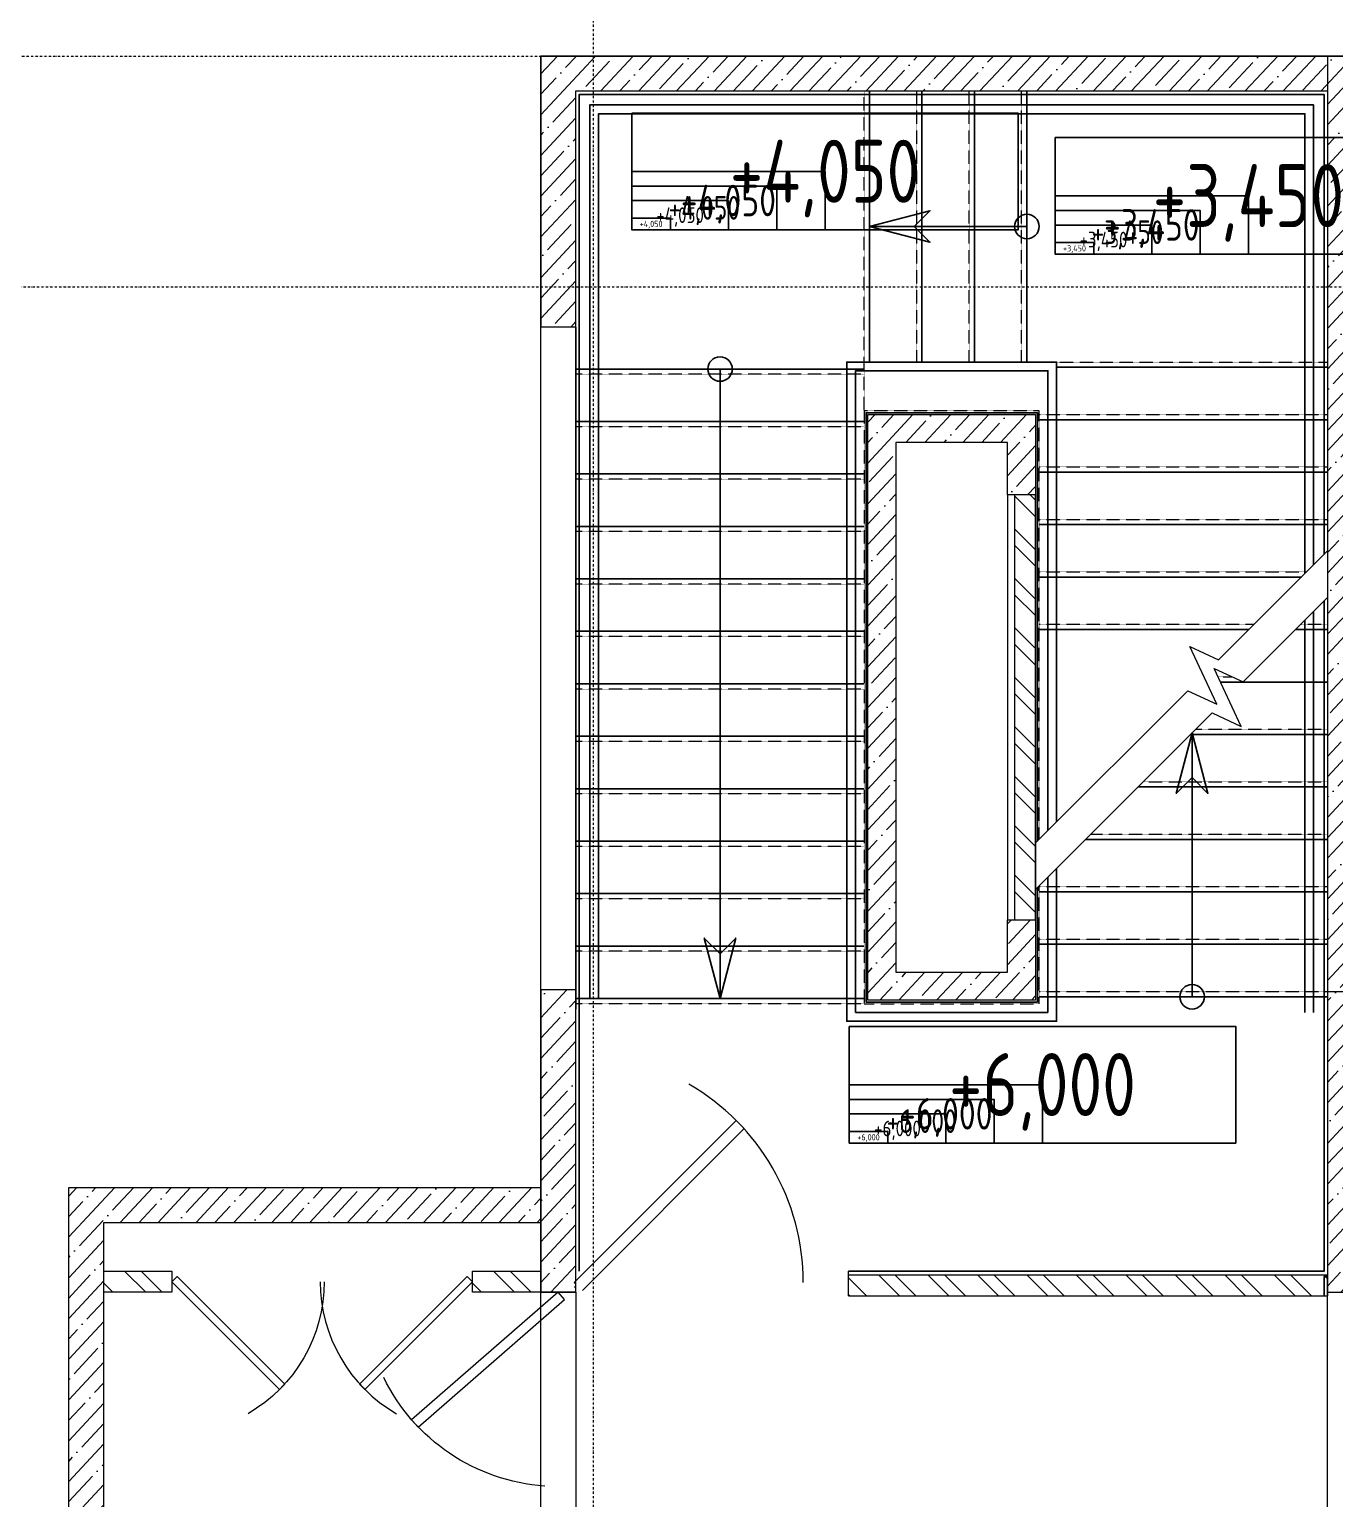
# Model space of a CAD drawing. Header units: millimetres. Extents: x -798 to 124478, y -405 to 121556.
# Drawn here: x 9153 to 16618, y 87449 to 95851 of the extents above; entities that cross this region are included whole.
import ezdxf
from ezdxf.enums import TextEntityAlignment as Align

# ---------------------------------------------------------------- set-up
doc = ezdxf.new("R2010")
doc.units = ezdxf.units.MM
for name, pattern in [('CENTER', [2, 1.25, -0.25, 0.25, -0.25]), ('HIDDEN', [0.375, 0.25, -0.125]), ('Strichpunkt', [25.4, 12.7, -6.35, 0, -6.35])]:
    doc.linetypes.add(name, pattern=pattern)
for name, color, linetype in [('0 @ 0.1', 7, 'Continuous'), ('0 @ 0.2', 7, 'Continuous'), ('0 @ 100', 7, 'Continuous'), ('0 @ 20', 7, 'Continuous'), ('0 @ 200', 7, 'Continuous'), ('0 @ 50', 7, 'Continuous'), ('0 @ 75', 7, 'Continuous'), ('A-ОГРАЖДЕНИЕ', 151, 'Continuous'), ('A-ЧИСТОВАЯ ОТДЕЛКА', 83, 'Continuous')]:
    doc.layers.add(name, color=color, linetype=linetype)
for name, color, linetype, lineweight in [('A-AXES', 40, 'CENTER', 5), ('A-DOOR', 4, 'Continuous', 18), ('A-Hatch', 253, 'Continuous', 9), ('A-Stair', 31, 'Continuous', 25), ('A-STAIR-PLAN-CNCR', 246, 'HIDDEN', 13), ('A-WALL-BRC', 30, 'Continuous', 13), ('A-WALL-BRCK', 5, 'Continuous', 9), ('A-WALL-CONC', 4, 'Continuous', 13), ('concreet', 5, 'Continuous', 15)]:
    doc.layers.add(name, color=color, linetype=linetype, lineweight=lineweight)
doc.styles.add('Arch-Dim', font='romans.shx', dxfattribs={"width": 0.75})

# ---------------------------------------------------------------- blocks, each defined once
blk = doc.blocks.new('оси 2')
at = {"layer": 'A-AXES', "linetype": 'Strichpunkt', "transparency": 33554687}
for p, q in [((2171796.7, -2332747.9), (2171796.7, -2403523.1)), ((2160829.2, -2337925.5), (2204996.7, -2337925.5)), ((2162290.8, -2339245.5), (2204996.7, -2339245.5))]:
    blk.add_line(p, q, dxfattribs=at)
blk = doc.blocks.new('*U74')
blk.add_lwpolyline([(0, 3.334), (11.053, 3.334), (11.053, 0), (0, 0)], close=True)
at = {"style": 'Arch-Dim', "width": 0.75}
blk.add_attdef('УРОВЕНЬ', text='', height=1.8, dxfattribs=at).set_placement((5.526, 0.774), align=Align.CENTER)
blk = doc.blocks.new('*U791')
at = {"layer": '0 @ 0.1', "transparency": 33554687, "xscale": 0.1, "yscale": 0.1, "zscale": 0.1}
blk.add_blockref('*U74', (13841.3, 89481.8), dxfattribs=at).add_auto_attribs({'УРОВЕНЬ': '+6,000'})
at = {"layer": '0 @ 0.2', "transparency": 33554687, "xscale": 0.2, "yscale": 0.2, "zscale": 0.2}
blk.add_blockref('*U74', (13841.3, 89481.8), dxfattribs=at).add_auto_attribs({'УРОВЕНЬ': '+6,000'})
at = {"layer": '0 @ 100', "transparency": 33554687, "xscale": 100, "yscale": 100, "zscale": 100}
blk.add_blockref('*U74', (13841.3, 89481.8), dxfattribs=at).add_auto_attribs({'УРОВЕНЬ': '+6,000'})
at = {"layer": '0 @ 20', "transparency": 33554687, "xscale": 20, "yscale": 20, "zscale": 20}
blk.add_blockref('*U74', (13841.3, 89481.8), dxfattribs=at).add_auto_attribs({'УРОВЕНЬ': '+6,000'})
at = {"layer": '0 @ 200', "transparency": 33554687, "xscale": 200, "yscale": 200, "zscale": 200}
blk.add_blockref('*U74', (13841.3, 89481.8), dxfattribs=at).add_auto_attribs({'УРОВЕНЬ': '+6,000'})
at = {"layer": '0 @ 50', "transparency": 33554687, "xscale": 50, "yscale": 50, "zscale": 50}
blk.add_blockref('*U74', (13841.3, 89481.8), dxfattribs=at).add_auto_attribs({'УРОВЕНЬ': '+6,000'})
at = {"layer": '0 @ 75', "transparency": 33554687, "xscale": 75, "yscale": 75, "zscale": 75}
blk.add_blockref('*U74', (13841.3, 89481.8), dxfattribs=at).add_auto_attribs({'УРОВЕНЬ': '+6,000'})
blk = doc.blocks.new('*U792')
at = {"layer": '0 @ 0.1', "transparency": 33554687, "xscale": 0.1, "yscale": 0.1, "zscale": 0.1}
blk.add_blockref('*U74', (15019.4, 94565.4), dxfattribs=at).add_auto_attribs({'УРОВЕНЬ': '+3,450'})
at = {"layer": '0 @ 0.2', "transparency": 33554687, "xscale": 0.2, "yscale": 0.2, "zscale": 0.2}
blk.add_blockref('*U74', (15019.4, 94565.4), dxfattribs=at).add_auto_attribs({'УРОВЕНЬ': '+3,450'})
at = {"layer": '0 @ 100', "transparency": 33554687, "xscale": 100, "yscale": 100, "zscale": 100}
blk.add_blockref('*U74', (15019.4, 94565.4), dxfattribs=at).add_auto_attribs({'УРОВЕНЬ': '+3,450'})
at = {"layer": '0 @ 20', "transparency": 33554687, "xscale": 20, "yscale": 20, "zscale": 20}
blk.add_blockref('*U74', (15019.4, 94565.4), dxfattribs=at).add_auto_attribs({'УРОВЕНЬ': '+3,450'})
at = {"layer": '0 @ 200', "transparency": 33554687, "xscale": 200, "yscale": 200, "zscale": 200}
blk.add_blockref('*U74', (15019.4, 94565.4), dxfattribs=at).add_auto_attribs({'УРОВЕНЬ': '+3,450'})
at = {"layer": '0 @ 50', "transparency": 33554687, "xscale": 50, "yscale": 50, "zscale": 50}
blk.add_blockref('*U74', (15019.4, 94565.4), dxfattribs=at).add_auto_attribs({'УРОВЕНЬ': '+3,450'})
at = {"layer": '0 @ 75', "transparency": 33554687, "xscale": 75, "yscale": 75, "zscale": 75}
blk.add_blockref('*U74', (15019.4, 94565.4), dxfattribs=at).add_auto_attribs({'УРОВЕНЬ': '+3,450'})
blk = doc.blocks.new('*U793')
at = {"layer": '0 @ 0.1', "transparency": 33554687, "xscale": 0.1, "yscale": 0.1, "zscale": 0.1}
blk.add_blockref('*U74', (12598, 94704.8), dxfattribs=at).add_auto_attribs({'УРОВЕНЬ': '+4,050'})
at = {"layer": '0 @ 0.2', "transparency": 33554687, "xscale": 0.2, "yscale": 0.2, "zscale": 0.2}
blk.add_blockref('*U74', (12598, 94704.8), dxfattribs=at).add_auto_attribs({'УРОВЕНЬ': '+4,050'})
at = {"layer": '0 @ 100', "transparency": 33554687, "xscale": 100, "yscale": 100, "zscale": 100}
blk.add_blockref('*U74', (12598, 94704.8), dxfattribs=at).add_auto_attribs({'УРОВЕНЬ': '+4,050'})
at = {"layer": '0 @ 20', "transparency": 33554687, "xscale": 20, "yscale": 20, "zscale": 20}
blk.add_blockref('*U74', (12598, 94704.8), dxfattribs=at).add_auto_attribs({'УРОВЕНЬ': '+4,050'})
at = {"layer": '0 @ 200', "transparency": 33554687, "xscale": 200, "yscale": 200, "zscale": 200}
blk.add_blockref('*U74', (12598, 94704.8), dxfattribs=at).add_auto_attribs({'УРОВЕНЬ': '+4,050'})
at = {"layer": '0 @ 50', "transparency": 33554687, "xscale": 50, "yscale": 50, "zscale": 50}
blk.add_blockref('*U74', (12598, 94704.8), dxfattribs=at).add_auto_attribs({'УРОВЕНЬ': '+4,050'})
at = {"layer": '0 @ 75', "transparency": 33554687, "xscale": 75, "yscale": 75, "zscale": 75}
blk.add_blockref('*U74', (12598, 94704.8), dxfattribs=at).add_auto_attribs({'УРОВЕНЬ': '+4,050'})
blk = doc.blocks.new('DOOR121')
at = {"layer": 'A-WALL-CONC', "ltscale": 4}
blk.add_lwpolyline([(0, 0), (-856, -856), (-898, -813), (-43, 43)], close=True, dxfattribs=at)
blk.add_arc((0, 0), 1210, 180, 240, dxfattribs=at)
blk = doc.blocks.new('DOOR101')
at = {"layer": 'A-DOOR', "ltscale": 4, "transparency": 33554687}
blk.add_lwpolyline([(0, 0), (-714.2, -714.2), (-749.9, -678.5), (-35.7, 35.7)], close=True, dxfattribs=at)
blk.add_arc((0, 0), 1010, 180, 240, dxfattribs=at)

msp = doc.modelspace()

# ---------------------------------------------------------------- hatches: boundary and pattern name
at = {"layer": 'A-Hatch'}
h = msp.add_hatch(dxfattribs=at)
h.set_pattern_fill('ANSI35', color=256, scale=25, angle=-177.93393, style=0)
h.set_pattern_definition([(227.066067, (-92934.37, -575688.18), (116.227165, -108.13329), []), (227.066067, (-93046.55, -575692.23), (116.227165, -108.13329), [198.4375, -39.6875, 0, -39.6875])])
h.paths.add_polyline_path([(16777.6, 95698.6), (16777.6, 88628.6), (16577.7, 88628.6), (16577.6, 95498.6), (12277.6, 95498.6), (12277.6, 94148.6), (12077.6, 94148.6), (12077.6, 95698.3)])
h = msp.add_hatch(dxfattribs=at)
h.set_pattern_fill('ANSI35', color=256, scale=25, angle=-177.93393, style=0)
h.set_pattern_definition([(227.066067, (-94804.37, -577738.18), (116.227165, -108.13329), []), (227.066067, (-94916.55, -577742.23), (116.227165, -108.13329), [198.4375, -39.6875, 0, -39.6875])])
h.paths.add_polyline_path([(13947.6, 93648.6), (13947.6, 90298.5), (14907.6, 90298.5), (14907.6, 90758.5), (14747.6, 90758.5), (14747.6, 90458.5), (14107.6, 90458.5), (14107.6, 93488.6), (14747.6, 93488.6), (14747.6, 93188.6), (14907.6, 93188.6), (14907.6, 93648.6)])
h = msp.add_hatch(dxfattribs=at)
h.set_pattern_fill('ANSI32', color=256, scale=21, angle=90, style=0)
h.set_pattern_definition([(135, (422649.57, 570164.28), (-141.439034, -141.439034), []), (135, (422649.57, 570258.57), (-141.439034, -141.439034), [])])
h.paths.add_polyline_path([(14787.6, 93188.6), (14787.6, 90758.5), (14907.6, 90758.5), (14907.6, 93188.6)])
h = msp.add_hatch(dxfattribs=at)
h.set_pattern_fill('ANSI35', color=256, scale=25, angle=-177.93393, style=0)
h.set_pattern_definition([(227.066067, (-97434.37, -581028.18), (116.227165, -108.13329), []), (227.066067, (-97546.55, -581032.23), (116.227165, -108.13329), [198.4375, -39.6875, 0, -39.6875])])
h.paths.add_polyline_path([(12277.6, 90358.6), (12277.6, 88628.6), (12077.7, 88628.6), (12077.5, 90358.3)])
h = msp.add_hatch(dxfattribs=at)
h.set_pattern_fill('ANSI35', color=256, scale=25, angle=-177.93393, style=0)
h.set_pattern_definition([(227.066067, (-97634.37, -582158.18), (116.227165, -108.13329), []), (227.066067, (-97746.55, -582162.23), (116.227165, -108.13329), [198.4375, -39.6875, 0, -39.6875])])
h.paths.add_polyline_path([(12077.6, 89228.6), (12077.6, 89028.6), (9577.6, 89028.6), (9577.6, 86768.6), (9377.7, 86768.6), (9377.5, 89228.3)])
at = {"layer": 'A-Hatch', "ltscale": 5, "transparency": 33554687}
h = msp.add_hatch(dxfattribs=at)
h.set_pattern_fill('ANSI32', color=256, scale=21, angle=90)
h.set_pattern_definition([(135, (29537.1, 90690.62), (-141.439, -141.439), []), (135, (29537.1, 90784.91), (-141.439, -141.439), [])])
h.paths.add_polyline_path([(9577.2, 88748.9), (9578, 88628.6), (9967.2, 88628.6), (9968, 88748.9)])
h = msp.add_hatch(dxfattribs=at)
h.set_pattern_fill('ANSI32', color=256, scale=21, angle=90)
h.set_pattern_definition([(135, (31647.1, 90690.62), (-141.439, -141.439), []), (135, (31647.1, 90784.91), (-141.439, -141.439), [])])
h.paths.add_polyline_path([(11687.2, 88748.9), (11688, 88628.6), (12077.2, 88628.6), (12078, 88748.9)])
at = {"layer": 'A-Hatch', "transparency": 33554687}
h = msp.add_hatch(dxfattribs=at)
h.set_pattern_fill('ANSI32', color=256, scale=21, angle=90, style=0)
h.set_pattern_definition([(135, (420979.57, 568014.42), (-141.439034, -141.439034), []), (135, (420979.57, 568108.71), (-141.439034, -141.439034), [])])
h.paths.add_polyline_path([(13837.6, 88728.6), (13837.6, 88608.6), (16577.6, 88608.6), (16577.6, 88728.6)])

# ---------------------------------------------------------------- linework, layer by layer
at = {"layer": 'A-DOOR', "ltscale": 5, "transparency": 33554687}
msp.add_lwpolyline([(12277.6, 88675.9), (12268.9, 88684.6), (13195.2, 89610.9), (13241.6, 89564.6), (12315.2, 88638.3)], dxfattribs=at)
msp.add_arc((12268.9, 88684.6), 1310, 0, 60, dxfattribs=at)
at = {"layer": 'A-Hatch', "transparency": 33554687}
for points in [[(14907.6, 91198.8), (15777.4, 92068.6), (15943.1, 91991.4), (15788.6, 92322.6), (15954.2, 92245.4), (16577.6, 92868.8)], [(14907.6, 90932.1), (15917.8, 91942.2), (16083.4, 91865), (15928.9, 92196.3), (16094.5, 92119), (16577.6, 92602.1)]]:
    msp.add_lwpolyline(points, dxfattribs=at)
at = {"layer": 'A-Stair', "transparency": 33554687}
for p, q in [((13957.6, 93948.6), (13957.6, 95498.6)), ((14257.6, 93948.6), (14257.6, 95498.6)), ((14557.6, 93948.6), (14557.6, 95498.6)), ((14857.6, 93948.6), (14857.6, 95498.6)), ((12277.6, 94148.6), (12277.6, 90248.6)), ((13927.6, 93908.5), (12277.6, 93908.5)), ((15027.6, 93918.6), (16577.6, 93918.6)), ((13927.6, 93608.5), (12277.6, 93608.5)), ((14927.6, 93618.6), (16577.6, 93618.6)), ((13927.6, 93308.5), (12277.6, 93308.5)), ((14927.6, 93318.6), (16577.6, 93318.6)), ((14927.6, 93318.6), (16577.6, 93318.6)), ((14927.6, 93018.6), (16577.6, 93018.6)), ((13927.6, 93008.5), (12277.6, 93008.5)), ((13927.6, 92708.5), (12277.6, 92708.5)), ((14927.6, 92718.6), (16427.5, 92718.6)), ((13927.6, 92408.5), (12277.6, 92408.5)), ((14927.6, 92418.6), (16127.5, 92418.6)), ((16394.1, 92418.6), (16577.6, 92418.6)), ((13927.6, 92108.5), (12277.6, 92108.5)), ((15965.1, 92118.6), (16577.6, 92118.6)), ((13927.6, 91808.5), (12277.6, 91808.5)), ((15794.1, 91818.6), (16577.6, 91818.6)), ((13927.6, 91508.5), (12277.6, 91508.5)), ((15494.1, 91518.6), (16577.6, 91518.6)), ((13927.6, 91208.5), (12277.6, 91208.5)), ((15194.1, 91218.6), (16577.6, 91218.6)), ((15194.1, 91218.6), (16577.6, 91218.6)), ((14927.6, 90918.6), (16577.6, 90918.6)), ((13927.6, 90908.5), (12277.6, 90908.5)), ((13927.6, 90608.5), (12277.6, 90608.5)), ((14927.6, 90618.6), (16577.6, 90618.6)), ((13927.6, 90308.5), (12277.6, 90308.5)), ((14927.6, 90318.6), (16577.6, 90318.6))]:
    msp.add_line(p, q, dxfattribs=at)
for points in [[(14857.6, 94723.6), (13957.6, 94723.6), (14303.4, 94633.3), (14213, 94723.6), (14303.4, 94814), (13957.6, 94723.6)], [(13102.5, 93908.5), (13102.6, 90308.5), (13012.2, 90654.3), (13102.6, 90563.9), (13193, 90654.3), (13102.6, 90308.5)], [(15802.6, 90318.6), (15802.6, 91827.1), (15712.2, 91481.3), (15802.6, 91571.7), (15893, 91481.3), (15802.6, 91827.1)], [(15802.6, 90318.6), (15802.6, 91827.1)]]:
    msp.add_lwpolyline(points, dxfattribs=at)
for centre in [(14857.6, 94723.6), (13102.6, 93908.5), (15802.6, 90318.6)]:
    msp.add_circle(centre, 70, dxfattribs=at)
at = {"layer": 'A-STAIR-PLAN-CNCR', "ltscale": 5, "transparency": 33554687}
for p, q in [((13927.6, 93668.6), (13927.6, 95498.6)), ((14227.6, 93948.6), (14227.6, 95498.6)), ((14527.6, 93948.6), (14527.6, 95498.6)), ((14827.6, 93948.6), (14827.6, 95498.6)), ((13927.6, 93948.6), (16577.6, 93948.6)), ((13927.6, 93878.5), (12277.6, 93878.5)), ((14927.6, 93648.6), (16577.6, 93648.6)), ((13927.6, 93578.5), (12277.6, 93578.5)), ((13927.6, 93278.5), (12277.6, 93278.5)), ((14927.6, 93348.6), (16577.6, 93348.6)), ((14927.6, 93048.6), (16577.6, 93048.6)), ((13927.6, 92978.5), (12277.6, 92978.5)), ((13927.6, 92678.5), (12277.6, 92678.5)), ((14927.6, 92748.6), (16457.5, 92748.6)), ((14927.6, 92448.6), (16157.5, 92448.6)), ((16424.1, 92448.6), (16577.6, 92448.6)), ((13927.6, 92378.5), (12277.6, 92378.5)), ((15951.1, 92148.6), (16031, 92148.6)), ((13927.6, 92078.5), (12277.6, 92078.5)), ((15824.1, 91848.6), (16577.6, 91848.6)), ((13927.6, 91778.5), (12277.6, 91778.5)), ((15524.1, 91548.6), (16577.6, 91548.6)), ((13927.6, 91478.5), (12277.6, 91478.5)), ((13927.6, 91178.5), (12277.6, 91178.5)), ((15224.1, 91248.6), (16577.6, 91248.6)), ((14927.6, 90948.6), (16577.6, 90948.6)), ((13927.6, 90878.5), (12277.6, 90878.5)), ((13927.6, 90578.5), (12277.6, 90578.5)), ((14927.6, 90648.6), (16577.6, 90648.6)), ((14927.6, 90348.6), (16577.6, 90348.6)), ((13927.6, 90278.5), (12277.6, 90278.5))]:
    msp.add_line(p, q, dxfattribs=at)
msp.add_lwpolyline([(14927.6, 91218.8), (14927.6, 93668.6), (13927.6, 93668.6), (13927.6, 90278.5), (14927.6, 90278.5), (14927.6, 90952.1)], dxfattribs=at)
at = {"layer": 'A-WALL-BRCK', "ltscale": 5, "transparency": 33554687}
for p, q in [((13837.6, 88728.6), (16577.6, 88728.6)), ((13837.6, 88608.6), (16577.6, 88608.6))]:
    msp.add_line(p, q, dxfattribs=at)
msp.add_lwpolyline([(14907.6, 93188.6), (14787.6, 93188.6), (14787.6, 90758.5), (14907.6, 90758.5)], close=True, dxfattribs=at)
at = {"layer": 'A-WALL-BRCK'}
for points in [[(9967.6, 88748.9), (9967.6, 88628.6), (9577.6, 88628.6), (9577.6, 88748.9)], [(12077.6, 88748.9), (12077.6, 88628.6), (11687.6, 88628.6), (11687.6, 88748.9)]]:
    msp.add_lwpolyline(points, close=True, dxfattribs=at)
at = {"layer": 'A-WALL-BRCK', "ltscale": 5, "transparency": 33554687}
msp.add_lwpolyline([(13837.6, 88608.6), (13837.6, 88748.6)], dxfattribs=at)
at = {"layer": 'A-ОГРАЖДЕНИЕ', "ltscale": 5, "transparency": 33554687}
msp.add_line((13877.6, 90228.5), (14977.6, 90228.5), dxfattribs=at)
for points in [[(12357.6, 90308.5), (12357.6, 95418.6), (16497.6, 95418.6), (16497.6, 92788.8)], [(12407.6, 90308.5), (12407.6, 95368.6), (16447.6, 95368.6), (16447.6, 92738.8)], [(15027.6, 91052.1), (15027.6, 90178.5), (13827.6, 90178.5), (13827.6, 93948.6), (15027.6, 93948.6), (15027.6, 91318.8)], [(13877.6, 90228.5), (13877.6, 93898.6), (14977.6, 93898.6), (14977.6, 91268.8)], [(14917.6, 90942.1), (14917.6, 90288.5), (13937.6, 90288.5), (13937.6, 93658.6), (14917.6, 93658.6), (14917.6, 91208.8)], [(16497.6, 92522.1), (16497.6, 90228.5)], [(16447.6, 92472.1), (16447.6, 90228.5)], [(14977.6, 91002.1), (14977.6, 90228.5)]]:
    msp.add_lwpolyline(points, dxfattribs=at)
at = {"layer": 'A-ЧИСТОВАЯ ОТДЕЛКА', "ltscale": 5, "transparency": 33554687}
for points in [[(12297.6, 88748.6), (12297.6, 95478.6), (16557.6, 95478.6), (16557.6, 92848.8)], [(14917.6, 91208.8), (14917.6, 93658.6), (13937.6, 93658.6), (13937.6, 90288.5), (14917.6, 90288.5), (14917.6, 90942.1)], [(16557.6, 92582.1), (16557.6, 88748.6), (13837.6, 88748.6)], [(16577.6, 88608.6), (16577.6, 88718.6), (16557.6, 88718.6), (16557.6, 88608.6)]]:
    msp.add_lwpolyline(points, dxfattribs=at)
at = {"layer": 'concreet', "transparency": 33554687}
for p, q in [((12077.6, 94148.6), (12077.6, 95698.6)), ((12277.6, 94148.6), (12077.6, 94148.6)), ((12277.6, 90358.6), (12077.6, 90358.6)), ((12077.6, 88628.6), (12077.6, 90358.6)), ((12277.6, 88628.6), (12077.6, 88628.6))]:
    msp.add_line(p, q, dxfattribs=at)
at = {"layer": 'concreet', "lineweight": 13}
msp.add_line((12277.6, 90358.6), (12277.6, 94148.6), dxfattribs=at)
at = {"layer": 'concreet', "lineweight": 20}
for p, q in [((14747.6, 93188.6), (14747.6, 90758.5)), ((14907.6, 93188.6), (14907.6, 90758.5))]:
    msp.add_line(p, q, dxfattribs=at)
at = {"layer": 'concreet'}
for p, q in [((16577.6, 90348.6), (16777.6, 90348.6)), ((16577.6, 88628.6), (16777.6, 88628.6))]:
    msp.add_line(p, q, dxfattribs=at)
at = {"layer": 'concreet', "lineweight": 9, "ltscale": 200}
msp.add_lwpolyline([(12077.6, 88628.6), (12077.6, 95698.6), (46127.6, 95698.6), (46127.6, 47228.6)], dxfattribs=at)
at = {"layer": 'concreet', "transparency": 33554687}
for points in [[(16577.6, 95698.6), (12077.6, 95698.6), (12077.6, 94148.6)], [(16777.6, 88628.6), (16777.6, 95698.6), (16577.6, 95698.6)], [(16577.6, 95698.6), (16577.6, 95698.6), (16577.6, 88628.6)], [(12277.6, 94148.6), (12277.6, 95498.6), (16577.6, 95498.6)], [(14907.6, 90458.5), (14907.6, 90298.5), (13947.6, 90298.5), (13947.6, 93648.6), (14907.6, 93648.6), (14907.6, 93488.6)], [(14747.6, 93488.6), (14107.6, 93488.6), (14107.6, 90458.5), (14747.6, 90458.5)], [(14907.6, 93488.6), (14907.6, 93188.6), (14747.6, 93188.6), (14747.6, 93488.6)], [(14747.6, 90458.5), (14747.6, 90758.5), (14907.6, 90758.5), (14907.6, 90458.5)], [(12077.6, 90358.6), (12077.6, 88628.6)], [(12277.6, 88628.6), (12277.6, 90358.6)]]:
    msp.add_lwpolyline(points, dxfattribs=at)
at = {"layer": 'concreet'}
for points in [[(12077.6, 50928.6), (9377.6, 50928.6), (9377.6, 89228.6), (12077.6, 89228.6)], [(12077.6, 51128.6), (9577.6, 51128.6), (9577.6, 89028.6), (12077.6, 89028.6)]]:
    msp.add_lwpolyline(points, dxfattribs=at)
at = {"layer": 'concreet', "lineweight": 13}
for points in [[(12077.6, 88628.6), (12277.6, 88628.6), (12277.6, 86178.6), (12077.6, 86178.6)], [(16577.6, 88628.6), (16777.6, 88628.6), (16777.6, 86178.6), (16577.6, 86178.6)]]:
    msp.add_lwpolyline(points, close=True, dxfattribs=at)

# ---------------------------------------------------------------- block references
msp.add_blockref('оси 2', (-2159419.1, 2433624.2))
at = {"color": 5}
for name in ['*U793', '*U792', '*U791']:
    msp.add_blockref(name, (0, 0), dxfattribs=at)
at = {"layer": 'A-WALL-BRC'}
for name, p, xscale, yscale, zscale, rotation in [('DOOR121', (9967.6, 88688.8), -0.7200000000000001, 0.7200000000000001, 0.7200000000000001, 359.9999999997249), ('DOOR101', (12177.6, 88628.6), -1.1, 1.1, 1.1, 265.9882622099699)]:
    msp.add_blockref(name, p, dxfattribs=dict(at, xscale=xscale, yscale=yscale, zscale=zscale, rotation=rotation))
at = {"layer": 'A-WALL-BRC', "xscale": 0.7200000000000001, "yscale": 0.7200000000000001, "zscale": 0.7200000000000001}
msp.add_blockref('DOOR121', (11687.6, 88688.8), dxfattribs=at)

doc.saveas('drawing.dxf')
